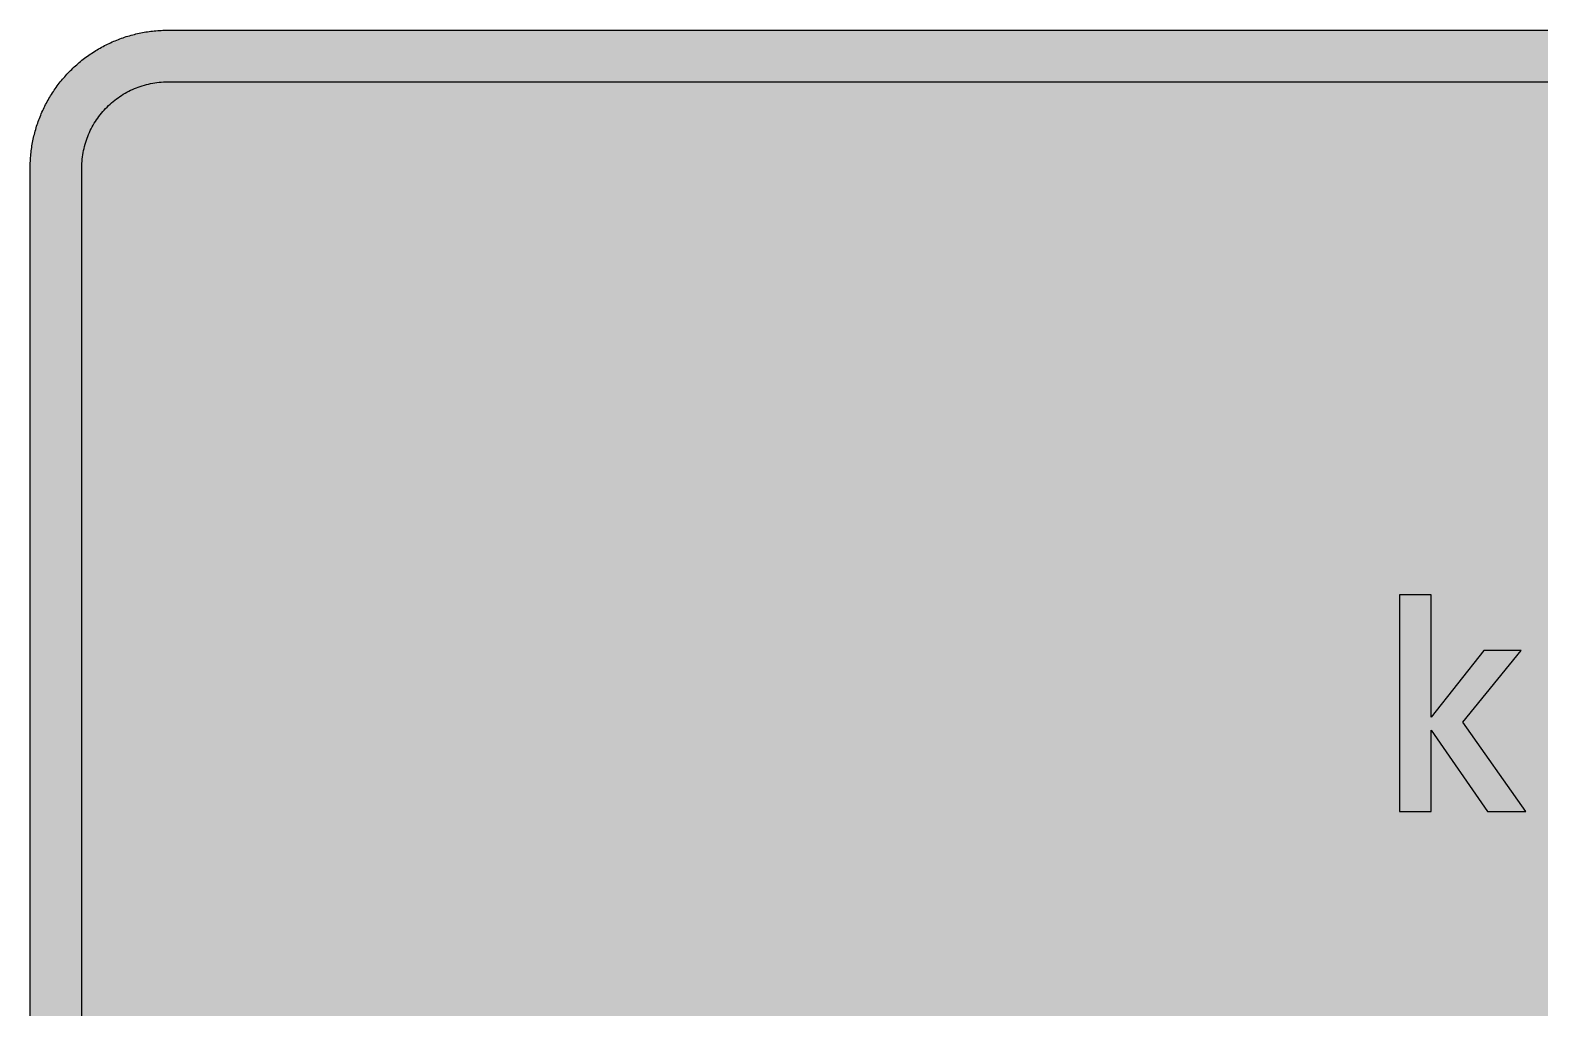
# Model space of a CAD drawing. Header units: millimetres. Extents: x 0 to 318, y 0 to 212.
# Drawn here: x 0.1 to 154.7, y 111.5 to 211.7 of the extents above; entities that cross this region are included whole.
import ezdxf

# ---------------------------------------------------------------- set-up
doc = ezdxf.new("R2010")
doc.units = ezdxf.units.MM

msp = doc.modelspace()

# ---------------------------------------------------------------- hatches: boundary and pattern name
for color, points in [(254, [(14.1633, 0.0536), (13.9878, 0.0533), (13.8125, 0.0559), (13.6373, 0.061), (13.462, 0.0686), (13.2893, 0.0787), (13.114, 0.0914), (12.9413, 0.1041), (12.7686, 0.1219), (12.5959, 0.1397), (12.4231, 0.16), (12.2504, 0.1829), (12.0777, 0.2057), (11.9075, 0.2337), (11.7373, 0.2616), (11.5672, 0.2921), (11.397, 0.3251), (11.2268, 0.3607), (11.0592, 0.3988), (10.8915, 0.4369), (10.7239, 0.4775), (10.5562, 0.5207), (10.3886, 0.5664), (10.2235, 0.6121), (10.0584, 0.6629), (9.8933, 0.7137), (9.7307, 0.7671), (9.5682, 0.8204), (9.4056, 0.8788), (9.2431, 0.9373), (9.083, 0.9982), (8.923, 1.0617), (8.763, 1.1252), (8.6055, 1.1938), (8.4455, 1.2624), (8.2906, 1.331), (8.1331, 1.4046), (7.9781, 1.4783), (7.8232, 1.5545), (7.6708, 1.6332), (7.5184, 1.7145), (7.366, 1.7958), (7.2161, 1.8796), (7.0663, 1.966), (6.919, 2.0523), (6.7716, 2.1438), (6.6243, 2.2352), (6.4795, 2.3266), (6.3348, 2.4232), (6.19, 2.5197), (6.0477, 2.6187), (5.908, 2.7178), (5.7683, 2.8194), (5.6286, 2.9235), (5.4915, 3.0302), (5.3543, 3.1369), (5.2197, 3.2461), (5.0851, 3.3579), (4.953, 3.4722), (4.8209, 3.5865), (4.6914, 3.7033), (4.5644, 3.8202), (4.4348, 3.9395), (4.3104, 4.0615), (4.1859, 4.1859), (4.0615, 4.3104), (3.9395, 4.4348), (3.8202, 4.5618), (3.7033, 4.6914), (3.5865, 4.8209), (3.4722, 4.953), (3.3579, 5.0851), (3.2487, 5.2197), (3.1369, 5.3543), (3.0302, 5.4915), (2.9235, 5.6286), (2.8194, 5.7683), (2.7178, 5.908), (2.6187, 6.0477), (2.5197, 6.19), (2.4232, 6.3348), (2.3266, 6.477), (2.2352, 6.6243), (2.1438, 6.7691), (2.0523, 6.9164), (1.966, 7.0663), (1.8796, 7.2161), (1.7958, 7.366), (1.7145, 7.5184), (1.6332, 7.6708), (1.5545, 7.8232), (1.4783, 7.9781), (1.4046, 8.1331), (1.331, 8.2906), (1.2598, 8.4455), (1.1913, 8.603), (1.1252, 8.763), (1.0592, 8.923), (0.9982, 9.083), (0.9373, 9.2431), (0.8763, 9.4056), (0.8204, 9.5682), (0.7645, 9.7307), (0.7112, 9.8933), (0.6604, 10.0584), (0.6121, 10.2235), (0.5639, 10.3911), (0.5207, 10.5562), (0.4775, 10.7239), (0.4343, 10.8915), (0.3962, 11.0592), (0.3607, 11.2268), (0.3251, 11.397), (0.2921, 11.5672), (0.2616, 11.7373), (0.2311, 11.9075), (0.2057, 12.0802), (0.1803, 12.2504), (0.1575, 12.4231), (0.1372, 12.5959), (0.1194, 12.7686), (0.1041, 12.9413), (0.0889, 13.1166), (0.0787, 13.2893), (0.0686, 13.4645), (0.061, 13.6373), (0.0559, 13.8125), (0.0508, 13.9878), (0.0508, 14.163), (0.0522, 197.6092), (0.0508, 197.7822), (0.0559, 197.9574), (0.061, 198.1327), (0.0686, 198.308), (0.0787, 198.4807), (0.0889, 198.6559), (0.1041, 198.8287), (0.1194, 199.0014), (0.1372, 199.1741), (0.1575, 199.3468), (0.1803, 199.5195), (0.2057, 199.6923), (0.2311, 199.8624), (0.2616, 200.0326), (0.2921, 200.2028), (0.3251, 200.373), (0.3607, 200.5432), (0.3962, 200.7108), (0.4343, 200.8784), (0.4775, 201.0461), (0.5207, 201.2137), (0.5639, 201.3814), (0.6121, 201.5465), (0.6604, 201.7116), (0.7112, 201.8767), (0.7645, 202.0392), (0.8204, 202.2018), (0.8763, 202.3643), (0.9373, 202.5269), (0.9982, 202.6869), (1.0592, 202.8469), (1.1252, 203.007), (1.1913, 203.1644), (1.2598, 203.3245), (1.331, 203.4794), (1.4046, 203.6369), (1.4783, 203.7918), (1.5545, 203.9468), (1.6332, 204.0992), (1.7145, 204.2516), (1.7958, 204.404), (1.8796, 204.5538), (1.966, 204.7037), (2.0523, 204.851), (2.1438, 204.9983), (2.2352, 205.1456), (2.3266, 205.2904), (2.4232, 205.4352), (2.5197, 205.58), (2.6187, 205.7222), (2.7178, 205.8619), (2.8194, 206.0016), (2.9235, 206.1413), (3.0302, 206.2785), (3.1369, 206.4156), (3.2487, 206.5503), (3.3579, 206.6849), (3.4722, 206.817), (3.5865, 206.949), (3.7033, 207.0786), (3.8202, 207.2056), (3.9395, 207.3351), (4.0615, 207.4596), (4.1859, 207.584), (4.3104, 207.7085), (4.4348, 207.8304), (4.5644, 207.9498), (4.6914, 208.0666), (4.8209, 208.1835), (4.953, 208.2978), (5.0851, 208.4121), (5.2197, 208.5213), (5.3543, 208.6331), (5.4915, 208.7397), (5.6286, 208.8464), (5.7683, 208.9506), (5.908, 209.0522), (6.0477, 209.1512), (6.19, 209.2503), (6.3348, 209.3468), (6.4795, 209.4433), (6.6243, 209.5348), (6.7716, 209.6262), (6.919, 209.7176), (7.0663, 209.804), (7.2161, 209.8904), (7.366, 209.9742), (7.5184, 210.0555), (7.6708, 210.1367), (7.8232, 210.2155), (7.9781, 210.2917), (8.1331, 210.3653), (8.2906, 210.439), (8.4455, 210.5101), (8.6055, 210.5787), (8.763, 210.6447), (8.923, 210.7108), (9.083, 210.7717), (9.2431, 210.8327), (9.4056, 210.8937), (9.5682, 210.9495), (9.7307, 211.0054), (9.8933, 211.0588), (10.0584, 211.1096), (10.2235, 211.1578), (10.3886, 211.2061), (10.5562, 211.2493), (10.7239, 211.2924), (10.8915, 211.3356), (11.0592, 211.3737), (11.2268, 211.4093), (11.397, 211.4448), (11.5672, 211.4779), (11.7373, 211.5083), (11.9075, 211.5388), (12.0777, 211.5642), (12.2504, 211.5896), (12.4231, 211.6125), (12.5959, 211.6328), (12.7686, 211.6506), (12.9413, 211.6658), (13.114, 211.6811), (13.2893, 211.6912), (13.462, 211.7014), (13.6373, 211.709), (13.8125, 211.7141), (13.9878, 211.7192), (14.163, 211.7192), (303.4411, 211.7203), (303.6164, 211.7192), (303.7891, 211.7141), (303.9643, 211.709), (304.1396, 211.7014), (304.3149, 211.6912), (304.4876, 211.6811), (304.6603, 211.6658), (304.8356, 211.6506), (305.0083, 211.6328), (305.181, 211.6125), (305.3512, 211.5896), (305.5239, 211.5642), (305.6941, 211.5388), (305.8668, 211.5083), (306.037, 211.4779), (306.2072, 211.4448), (306.3748, 211.4093), (306.545, 211.3737), (306.7126, 211.3356), (306.8803, 211.2924), (307.0479, 211.2493), (307.213, 211.2061), (307.3781, 211.1578), (307.5432, 211.1096), (307.7083, 211.0588), (307.8734, 211.0054), (308.036, 210.9495), (308.1985, 210.8937), (308.3611, 210.8327), (308.5211, 210.7717), (308.6811, 210.7108), (308.8411, 210.6447), (308.9986, 210.5787), (309.1561, 210.5101), (309.3136, 210.439), (309.4711, 210.3653), (309.626, 210.2917), (309.7784, 210.2155), (309.9333, 210.1367), (310.0857, 210.0555), (310.2381, 209.9742), (310.388, 209.8904), (310.5379, 209.804), (310.6852, 209.7176), (310.8325, 209.6262), (310.9798, 209.5348), (311.1246, 209.4433), (311.2694, 209.3468), (311.4116, 209.2503), (311.5539, 209.1512), (311.6961, 209.0522), (311.8358, 208.9506), (311.9755, 208.8464), (312.1127, 208.7397), (312.2473, 208.6331), (312.3844, 208.5213), (312.5165, 208.4121), (312.6511, 208.2978), (312.7807, 208.1835), (312.9128, 208.0666), (313.0398, 207.9498), (313.1668, 207.8304), (313.2938, 207.7085), (313.4182, 207.584), (313.5427, 207.4596), (313.6621, 207.3351), (313.784, 207.2056), (313.9008, 207.0786), (314.0177, 206.949), (314.132, 206.817), (314.2463, 206.6849), (314.3555, 206.5503), (314.4647, 206.4156), (314.5739, 206.2785), (314.6781, 206.1413), (314.7822, 206.0016), (314.8863, 205.8619), (314.9854, 205.7222), (315.0845, 205.58), (315.181, 205.4352), (315.275, 205.2904), (315.3689, 205.1456), (315.4604, 204.9983), (315.5493, 204.851), (315.6382, 204.7037), (315.7245, 204.5538), (315.8084, 204.404), (315.8896, 204.2516), (315.9684, 204.0992), (316.0471, 203.9468), (316.1233, 203.7918), (316.1995, 203.6369), (316.2706, 203.4794), (316.3418, 203.3245), (316.4103, 203.1644), (316.4764, 203.007), (316.5424, 202.8469), (316.6059, 202.6869), (316.6669, 202.5269), (316.7253, 202.3643), (316.7812, 202.2018), (316.8371, 202.0392), (316.8904, 201.8767), (316.9412, 201.7116), (316.9895, 201.5465), (317.0377, 201.3814), (317.0834, 201.2137), (317.1266, 201.0461), (317.1673, 200.8784), (317.2054, 200.7108), (317.2435, 200.5432), (317.2765, 200.373), (317.3095, 200.2028), (317.34, 200.0326), (317.3705, 199.8624), (317.3959, 199.6923), (317.4213, 199.5195), (317.4441, 199.3468), (317.4644, 199.1741), (317.4822, 199.0014), (317.4975, 198.8287), (317.5127, 198.6559), (317.5229, 198.4807), (317.533, 198.308), (317.5406, 198.1327), (317.5457, 197.9574), (317.5508, 197.7822), (317.5508, 197.6069), (317.5522, 14.1647), (317.5508, 13.9878), (317.5457, 13.8125), (317.5406, 13.6373), (317.533, 13.4645), (317.5229, 13.2893), (317.5127, 13.1166), (317.4975, 12.9413), (317.4822, 12.7686), (317.4644, 12.5959), (317.4441, 12.4231), (317.4213, 12.2504), (317.3959, 12.0802), (317.3705, 11.9075), (317.34, 11.7373), (317.3095, 11.5672), (317.2765, 11.397), (317.2435, 11.2268), (317.2054, 11.0592), (317.1673, 10.8915), (317.1266, 10.7239), (317.0834, 10.5562), (317.0377, 10.3911), (316.9895, 10.2235), (316.9412, 10.0584), (316.8904, 9.8933), (316.8371, 9.7307), (316.7812, 9.5682), (316.7253, 9.4056), (316.6669, 9.2431), (316.6059, 9.083), (316.5424, 8.923), (316.4764, 8.763), (316.4103, 8.603), (316.3418, 8.4455), (316.2706, 8.2906), (316.1995, 8.1331), (316.1233, 7.9781), (316.0471, 7.8232), (315.9684, 7.6708), (315.8896, 7.5184), (315.8084, 7.366), (315.7245, 7.2161), (315.6382, 7.0663), (315.5493, 6.9164), (315.4604, 6.7691), (315.3689, 6.6243), (315.275, 6.477), (315.181, 6.3348), (315.0845, 6.19), (314.9854, 6.0477), (314.8863, 5.908), (314.7822, 5.7683), (314.6781, 5.6286), (314.5739, 5.4915), (314.4647, 5.3543), (314.3555, 5.2197), (314.2463, 5.0851), (314.132, 4.953), (314.0177, 4.8209), (313.9008, 4.6914), (313.784, 4.5618), (313.6621, 4.4348), (313.5427, 4.3104), (313.4182, 4.1859), (313.2938, 4.0615), (313.1668, 3.9395), (313.0398, 3.8202), (312.9128, 3.7033), (312.7807, 3.5865), (312.6511, 3.4722), (312.5165, 3.3579), (312.3844, 3.2461), (312.2473, 3.1369), (312.1127, 3.0302), (311.9755, 2.9235), (311.8358, 2.8194), (311.6961, 2.7178), (311.5539, 2.6187), (311.4116, 2.5197), (311.2694, 2.4232), (311.1246, 2.3266), (310.9798, 2.2352), (310.8325, 2.1438), (310.6852, 2.0523), (310.5379, 1.966), (310.388, 1.8796), (310.2381, 1.7958), (310.0857, 1.7145), (309.9333, 1.6332), (309.7784, 1.5545), (309.626, 1.4783), (309.4711, 1.4046), (309.3136, 1.331), (309.1561, 1.2624), (308.9986, 1.1938), (308.8411, 1.1252), (308.6811, 1.0617), (308.5211, 0.9982), (308.3611, 0.9373), (308.1985, 0.8788), (308.036, 0.8204), (307.8734, 0.7671), (307.7083, 0.7137), (307.5432, 0.6629), (307.3781, 0.6121), (307.213, 0.5664), (307.0479, 0.5207), (306.8803, 0.4775), (306.7126, 0.4369), (306.545, 0.3988), (306.3748, 0.3607), (306.2072, 0.3251), (306.037, 0.2921), (305.8668, 0.2616), (305.6941, 0.2337), (305.5239, 0.2057), (305.3512, 0.1829), (305.181, 0.16), (305.0083, 0.1397), (304.8356, 0.1219), (304.6603, 0.1041), (304.4876, 0.0914), (304.3149, 0.0787), (304.1396, 0.0686), (303.9643, 0.061), (303.7891, 0.0559), (303.6164, 0.0533), (303.4411, 0.0533)]), (144, [(14.1633, 5.3453), (13.9344, 5.3467), (13.7084, 5.3543), (13.4849, 5.3696), (13.2613, 5.3899), (13.0378, 5.4153), (12.8194, 5.4458), (12.6009, 5.4813), (12.385, 5.522), (12.1717, 5.5702), (11.9583, 5.621), (11.7475, 5.6794), (11.5392, 5.7404), (11.3335, 5.8064), (11.1303, 5.8801), (10.9296, 5.9563), (10.729, 6.0376), (10.5334, 6.1239), (10.3378, 6.2128), (10.1473, 6.3094), (9.9593, 6.4084), (9.7714, 6.5126), (9.5885, 6.6218), (9.4082, 6.7335), (9.2304, 6.8504), (9.0576, 6.9698), (8.8849, 7.0968), (8.7173, 7.2238), (8.5522, 7.3584), (8.3896, 7.4955), (8.2321, 7.6352), (8.0772, 7.78), (7.9273, 7.9273), (7.7775, 8.0772), (7.6352, 8.2321), (7.493, 8.3922), (7.3558, 8.5522), (7.2238, 8.7173), (7.0942, 8.8875), (6.9698, 9.0576), (6.8504, 9.2329), (6.7335, 9.4107), (6.6192, 9.591), (6.5126, 9.7739), (6.4084, 9.9593), (6.3068, 10.1473), (6.2128, 10.3403), (6.1214, 10.5334), (6.035, 10.7315), (5.9538, 10.9296), (5.8776, 11.1303), (5.8064, 11.3335), (5.7404, 11.5418), (5.6769, 11.75), (5.621, 11.9583), (5.5677, 12.1717), (5.522, 12.385), (5.4813, 12.6009), (5.4432, 12.8194), (5.4127, 13.0404), (5.3873, 13.2613), (5.3696, 13.4849), (5.3543, 13.7084), (5.3467, 13.937), (5.3416, 14.163), (5.3439, 197.6092), (5.3467, 197.8355), (5.3543, 198.0616), (5.3696, 198.2851), (5.3873, 198.5086), (5.4127, 198.7321), (5.4432, 198.9506), (5.4813, 199.169), (5.522, 199.3849), (5.5677, 199.5983), (5.621, 199.8116), (5.6769, 200.0225), (5.7404, 200.2307), (5.8064, 200.4365), (5.8776, 200.6397), (5.9538, 200.8403), (6.035, 201.041), (6.1214, 201.2366), (6.2128, 201.4322), (6.3068, 201.6227), (6.4084, 201.8106), (6.5126, 201.9986), (6.6192, 202.1815), (6.7335, 202.3618), (6.8504, 202.5396), (6.9698, 202.7123), (7.0942, 202.885), (7.2238, 203.0527), (7.3558, 203.2178), (7.493, 203.3803), (7.6352, 203.5378), (7.7775, 203.6928), (7.9273, 203.8426), (8.0772, 203.9925), (8.2321, 204.1347), (8.3896, 204.277), (8.5522, 204.4141), (8.7173, 204.5462), (8.8849, 204.6757), (9.0576, 204.8002), (9.2304, 204.9196), (9.4082, 205.0364), (9.5885, 205.1507), (9.7714, 205.2574), (9.9593, 205.3615), (10.1473, 205.4631), (10.3378, 205.5571), (10.5334, 205.6486), (10.729, 205.7349), (10.9296, 205.8162), (11.1303, 205.8924), (11.3335, 205.9635), (11.5392, 206.0296), (11.7475, 206.0931), (11.9583, 206.1489), (12.1717, 206.2023), (12.385, 206.248), (12.6009, 206.2886), (12.8194, 206.3267), (13.0378, 206.3572), (13.2613, 206.3826), (13.4849, 206.4004), (13.7084, 206.4156), (13.9344, 206.4233), (14.163, 206.4283), (303.4411, 206.4286), (303.6672, 206.4233), (303.8932, 206.4156), (304.1193, 206.4004), (304.3428, 206.3826), (304.5638, 206.3572), (304.7822, 206.3267), (305.0007, 206.2886), (305.2166, 206.248), (305.4325, 206.2023), (305.6433, 206.1489), (305.8541, 206.0931), (306.0624, 206.0296), (306.2681, 205.9635), (306.4713, 205.8924), (306.6745, 205.8162), (306.8726, 205.7349), (307.0708, 205.6486), (307.2638, 205.5571), (307.4543, 205.4631), (307.6448, 205.3615), (307.8302, 205.2574), (308.0131, 205.1507), (308.1934, 205.0364), (308.3712, 204.9196), (308.5465, 204.8002), (308.7167, 204.6757), (308.8843, 204.5462), (309.0494, 204.4141), (309.212, 204.277), (309.3695, 204.1347), (309.5244, 203.9925), (309.6768, 203.8426), (309.8241, 203.6928), (309.9689, 203.5378), (310.1086, 203.3803), (310.2458, 203.2178), (310.3778, 203.0527), (310.5074, 202.885), (310.6318, 202.7123), (310.7538, 202.5396), (310.8706, 202.3618), (310.9824, 202.1815), (311.0916, 201.9986), (311.1957, 201.8106), (311.2948, 201.6227), (311.3888, 201.4322), (311.4802, 201.2366), (311.5666, 201.041), (311.6478, 200.8403), (311.724, 200.6397), (311.7952, 200.4365), (311.8637, 200.2307), (311.9247, 200.0225), (311.9806, 199.8116), (312.0339, 199.5983), (312.0796, 199.3849), (312.1203, 199.169), (312.1584, 198.9506), (312.1889, 198.7321), (312.2143, 198.5086), (312.2346, 198.2851), (312.2473, 198.0616), (312.2574, 197.8355), (312.26, 197.6069), (312.2605, 14.1647), (312.2574, 13.937), (312.2473, 13.7084), (312.2346, 13.4849), (312.2143, 13.2613), (312.1889, 13.0404), (312.1584, 12.8194), (312.1203, 12.6009), (312.0796, 12.385), (312.0339, 12.1717), (311.9806, 11.9583), (311.9247, 11.75), (311.8637, 11.5418), (311.7952, 11.3335), (311.724, 11.1303), (311.6478, 10.9296), (311.5666, 10.7315), (311.4802, 10.5334), (311.3888, 10.3403), (311.2948, 10.1473), (311.1957, 9.9593), (311.0916, 9.7739), (310.9824, 9.591), (310.8706, 9.4107), (310.7538, 9.2329), (310.6318, 9.0576), (310.5074, 8.8875), (310.3778, 8.7173), (310.2458, 8.5522), (310.1086, 8.3922), (309.9689, 8.2321), (309.8241, 8.0772), (309.6768, 7.9273), (309.5244, 7.78), (309.3695, 7.6352), (309.212, 7.4955), (309.0494, 7.3584), (308.8843, 7.2238), (308.7167, 7.0968), (308.5465, 6.9698), (308.3712, 6.8504), (308.1934, 6.7335), (308.0131, 6.6218), (307.8302, 6.5126), (307.6448, 6.4084), (307.4543, 6.3094), (307.2638, 6.2128), (307.0708, 6.1239), (306.8726, 6.0376), (306.6745, 5.9563), (306.4713, 5.8801), (306.2681, 5.8064), (306.0624, 5.7404), (305.8541, 5.6794), (305.6433, 5.621), (305.4325, 5.5702), (305.2166, 5.522), (305.0007, 5.4813), (304.7822, 5.4458), (304.5638, 5.4153), (304.3428, 5.3899), (304.1193, 5.3696), (303.8932, 5.3543), (303.6672, 5.3467), (303.4411, 5.3442)]), (254, [(143.5943, 131.6397), (143.5943, 139.9893), (149.3725, 131.6397), (153.3109, 131.6397), (146.8646, 140.8144), (152.8339, 148.1483), (148.9922, 148.1483), (143.5943, 141.3231), (143.5943, 153.8647), (140.3558, 153.8647), (140.3558, 131.6397)])]:
    msp.add_hatch(color=color).paths.add_polyline_path(points)
h = msp.add_hatch(color=254)
edge = h.paths.add_edge_path()
edge.add_line((129.2433, 131.3212), (129.4308, 131.3205))
edge.add_line((129.4308, 131.3205), (129.6162, 131.3256))
edge.add_line((129.6162, 131.3256), (129.8016, 131.3358))
edge.add_line((129.8016, 131.3358), (129.982, 131.3485))
edge.add_line((129.982, 131.3485), (130.1648, 131.3637))
edge.add_line((130.1648, 131.3637), (130.3426, 131.3815))
edge.add_line((130.3426, 131.3815), (130.5179, 131.4044))
edge.add_line((130.5179, 131.4044), (130.6932, 131.4323))
edge.add_line((130.6932, 131.4323), (130.8659, 131.4628))
edge.add_line((130.8659, 131.4628), (131.0361, 131.4958))
edge.add_line((131.0361, 131.4958), (131.2037, 131.5339))
edge.add_line((131.2037, 131.5339), (131.3688, 131.5745))
edge.add_line((131.3688, 131.5745), (131.5339, 131.6203))
edge.add_line((131.5339, 131.6203), (131.6939, 131.6685))
edge.add_line((131.6939, 131.6685), (131.8539, 131.7219))
edge.add_line((131.8539, 131.7219), (132.0089, 131.7803))
edge.add_line((132.0089, 131.7803), (132.1638, 131.8412))
edge.add_line((132.1638, 131.8412), (132.3162, 131.9047))
edge.add_line((132.3162, 131.9047), (132.4661, 131.9759))
edge.add_line((132.4661, 131.9759), (132.6134, 132.0495))
edge.add_line((132.6134, 132.0495), (132.7556, 132.1257))
edge.add_line((132.7556, 132.1257), (132.8979, 132.207))
edge.add_line((132.8979, 132.207), (133.0376, 132.2934))
edge.add_line((133.0376, 132.2934), (133.1747, 132.3823))
edge.add_line((133.1747, 132.3823), (133.3068, 132.4788))
edge.add_line((133.3068, 132.4788), (133.4389, 132.5753))
edge.add_line((133.4389, 132.5753), (133.5684, 132.6794))
edge.add_line((133.5684, 132.6794), (133.6929, 132.7861))
edge.add_line((133.6929, 132.7861), (133.8174, 132.8979))
edge.add_line((133.8174, 132.8979), (133.9367, 133.0147))
edge.add_line((133.9367, 133.0147), (134.0536, 133.1366))
edge.add_line((134.0536, 133.1366), (134.1679, 133.2611))
edge.add_line((134.1679, 133.2611), (134.2796, 133.3906))
edge.add_line((134.2796, 133.3906), (134.3863, 133.5253))
edge.add_line((134.3863, 133.5253), (134.493, 133.665))
edge.add_line((134.493, 133.665), (134.5946, 133.8072))
edge.add_line((134.5946, 133.8072), (134.6937, 133.9571))
edge.add_line((134.6937, 133.9571), (134.7902, 134.1095))
edge.add_line((134.7902, 134.1095), (134.8816, 134.2695))
edge.add_line((134.8816, 134.2695), (134.9731, 134.432))
edge.add_line((134.9731, 134.432), (135.0594, 134.5997))
edge.add_line((135.0594, 134.5997), (135.1407, 134.7724))
edge.add_line((135.1407, 134.7724), (135.222, 134.9502))
edge.add_line((135.222, 134.9502), (135.2982, 135.1331))
edge.add_line((135.2982, 135.1331), (135.3718, 135.321))
edge.add_line((135.3718, 135.321), (135.4404, 135.5141))
edge.add_line((135.4404, 135.5141), (135.5065, 135.7122))
edge.add_line((135.5065, 135.7122), (135.57, 135.9154))
edge.add_line((135.57, 135.9154), (135.6284, 136.1237))
edge.add_line((135.6284, 136.1237), (135.6843, 136.337))
edge.add_line((135.6843, 136.337), (135.7351, 136.5555))
edge.add_line((135.7351, 136.5555), (135.7833, 136.779))
edge.add_line((135.7833, 136.779), (135.829, 137.0076))
edge.add_line((135.829, 137.0076), (135.8697, 137.2438))
edge.add_line((135.8697, 137.2438), (135.9078, 137.4826))
edge.add_line((135.9078, 137.4826), (135.9408, 137.729))
edge.add_line((135.9408, 137.729), (135.9713, 137.9804))
edge.add_line((135.9713, 137.9804), (135.9967, 138.237))
edge.add_line((135.9967, 138.237), (136.0195, 138.4986))
edge.add_line((136.0195, 138.4986), (136.0373, 138.7653))
edge.add_line((136.0373, 138.7653), (136.05, 139.0396))
edge.add_line((136.05, 139.0396), (136.0602, 139.319))
edge.add_line((136.0602, 139.319), (136.0678, 139.6035))
edge.add_line((136.0678, 139.6035), (136.0678, 139.893))
edge.add_line((136.0678, 139.893), (136.0678, 140.1826))
edge.add_line((136.0678, 140.1826), (136.0602, 140.4671))
edge.add_line((136.0602, 140.4671), (136.05, 140.7465))
edge.add_line((136.05, 140.7465), (136.0373, 141.0208))
edge.add_line((136.0373, 141.0208), (136.0195, 141.2875))
edge.add_line((136.0195, 141.2875), (135.9967, 141.5491))
edge.add_line((135.9967, 141.5491), (135.9713, 141.8057))
edge.add_line((135.9713, 141.8057), (135.9408, 142.0571))
edge.add_line((135.9408, 142.0571), (135.9078, 142.3035))
edge.add_line((135.9078, 142.3035), (135.8697, 142.5423))
edge.add_line((135.8697, 142.5423), (135.829, 142.7759))
edge.add_line((135.829, 142.7759), (135.7833, 143.0071))
edge.add_line((135.7833, 143.0071), (135.7351, 143.2306))
edge.add_line((135.7351, 143.2306), (135.6843, 143.449))
edge.add_line((135.6843, 143.449), (135.6284, 143.6624))
edge.add_line((135.6284, 143.6624), (135.57, 143.8707))
edge.add_line((135.57, 143.8707), (135.5065, 144.0739))
edge.add_line((135.5065, 144.0739), (135.4404, 144.272))
edge.add_line((135.4404, 144.272), (135.3718, 144.465))
edge.add_line((135.3718, 144.465), (135.2982, 144.653))
edge.add_line((135.2982, 144.653), (135.222, 144.8359))
edge.add_line((135.222, 144.8359), (135.1407, 145.0137))
edge.add_line((135.1407, 145.0137), (135.0594, 145.1864))
edge.add_line((135.0594, 145.1864), (134.9731, 145.354))
edge.add_line((134.9731, 145.354), (134.8816, 145.5166))
edge.add_line((134.8816, 145.5166), (134.7902, 145.6741))
edge.add_line((134.7902, 145.6741), (134.6937, 145.829))
edge.add_line((134.6937, 145.829), (134.5946, 145.9763))
edge.add_line((134.5946, 145.9763), (134.493, 146.1211))
edge.add_line((134.493, 146.1211), (134.3863, 146.2608))
edge.add_line((134.3863, 146.2608), (134.2796, 146.3954))
edge.add_line((134.2796, 146.3954), (134.1679, 146.525))
edge.add_line((134.1679, 146.525), (134.0536, 146.6494))
edge.add_line((134.0536, 146.6494), (133.9367, 146.7714))
edge.add_line((133.9367, 146.7714), (133.8174, 146.8882))
edge.add_line((133.8174, 146.8882), (133.6929, 147))
edge.add_line((133.6929, 147), (133.5684, 147.1066))
edge.add_line((133.5684, 147.1066), (133.4389, 147.2082))
edge.add_line((133.4389, 147.2082), (133.3068, 147.3073))
edge.add_line((133.3068, 147.3073), (133.1747, 147.4013))
edge.add_line((133.1747, 147.4013), (133.0376, 147.4927))
edge.add_line((133.0376, 147.4927), (132.8979, 147.5791))
edge.add_line((132.8979, 147.5791), (132.7556, 147.6604))
edge.add_line((132.7556, 147.6604), (132.6134, 147.7366))
edge.add_line((132.6134, 147.7366), (132.4661, 147.8102))
edge.add_line((132.4661, 147.8102), (132.3162, 147.8788))
edge.add_line((132.3162, 147.8788), (132.1638, 147.9448))
edge.add_line((132.1638, 147.9448), (132.0089, 148.0058))
edge.add_line((132.0089, 148.0058), (131.8539, 148.0617))
edge.add_line((131.8539, 148.0617), (131.6939, 148.115))
edge.add_line((131.6939, 148.115), (131.5339, 148.1658))
edge.add_line((131.5339, 148.1658), (131.3688, 148.2115))
edge.add_line((131.3688, 148.2115), (131.2037, 148.2522))
edge.add_line((131.2037, 148.2522), (131.0361, 148.2903))
edge.add_line((131.0361, 148.2903), (130.8659, 148.3233))
edge.add_line((130.8659, 148.3233), (130.6932, 148.3538))
edge.add_line((130.6932, 148.3538), (130.5179, 148.3792))
edge.add_line((130.5179, 148.3792), (130.3426, 148.402))
edge.add_line((130.3426, 148.402), (130.1648, 148.4224))
edge.add_line((130.1648, 148.4224), (129.982, 148.4376))
edge.add_line((129.982, 148.4376), (129.8016, 148.4503))
edge.add_line((129.8016, 148.4503), (129.6162, 148.4579))
edge.add_line((129.6162, 148.4579), (129.4308, 148.463))
edge.add_line((129.4308, 148.463), (129.2428, 148.4655))
edge.add_line((129.2428, 148.4655), (129.0549, 148.463))
edge.add_line((129.0549, 148.463), (128.8669, 148.4579))
edge.add_line((128.8669, 148.4579), (128.684, 148.4503))
edge.add_line((128.684, 148.4503), (128.5011, 148.4376))
edge.add_line((128.5011, 148.4376), (128.3208, 148.4224))
edge.add_line((128.3208, 148.4224), (128.143, 148.402))
edge.add_line((128.143, 148.402), (127.9652, 148.3792))
edge.add_line((127.9652, 148.3792), (127.7899, 148.3538))
edge.add_line((127.7899, 148.3538), (127.6198, 148.3233))
edge.add_line((127.6198, 148.3233), (127.4496, 148.2903))
edge.add_line((127.4496, 148.2903), (127.2819, 148.2522))
edge.add_line((127.2819, 148.2522), (127.1143, 148.2115))
edge.add_line((127.1143, 148.2115), (126.9517, 148.1658))
edge.add_line((126.9517, 148.1658), (126.7892, 148.115))
edge.add_line((126.7892, 148.115), (126.6317, 148.0617))
edge.add_line((126.6317, 148.0617), (126.4742, 148.0058))
edge.add_line((126.4742, 148.0058), (126.3193, 147.9448))
edge.add_line((126.3193, 147.9448), (126.1694, 147.8788))
edge.add_line((126.1694, 147.8788), (126.0196, 147.8102))
edge.add_line((126.0196, 147.8102), (125.8722, 147.7366))
edge.add_line((125.8722, 147.7366), (125.7275, 147.6604))
edge.add_line((125.7275, 147.6604), (125.5852, 147.5791))
edge.add_line((125.5852, 147.5791), (125.4481, 147.4927))
edge.add_line((125.4481, 147.4927), (125.3109, 147.4013))
edge.add_line((125.3109, 147.4013), (125.1763, 147.3073))
edge.add_line((125.1763, 147.3073), (125.0467, 147.2082))
edge.add_line((125.0467, 147.2082), (124.9172, 147.1066))
edge.add_line((124.9172, 147.1066), (124.7927, 147))
edge.add_line((124.7927, 147), (124.6683, 146.8882))
edge.add_line((124.6683, 146.8882), (124.5489, 146.7714))
edge.add_line((124.5489, 146.7714), (124.4321, 146.6494))
edge.add_line((124.4321, 146.6494), (124.3178, 146.525))
edge.add_line((124.3178, 146.525), (124.206, 146.3954))
edge.add_line((124.206, 146.3954), (124.0968, 146.2608))
edge.add_line((124.0968, 146.2608), (123.9926, 146.1211))
edge.add_line((123.9926, 146.1211), (123.891, 145.9763))
edge.add_line((123.891, 145.9763), (123.792, 145.829))
edge.add_line((123.792, 145.829), (123.6955, 145.6741))
edge.add_line((123.6955, 145.6741), (123.604, 145.5166))
edge.add_line((123.604, 145.5166), (123.5126, 145.354))
edge.add_line((123.5126, 145.354), (123.4262, 145.1864))
edge.add_line((123.4262, 145.1864), (123.3449, 145.0137))
edge.add_line((123.3449, 145.0137), (123.2637, 144.8359))
edge.add_line((123.2637, 144.8359), (123.1875, 144.653))
edge.add_line((123.1875, 144.653), (123.1138, 144.465))
edge.add_line((123.1138, 144.465), (123.0452, 144.272))
edge.add_line((123.0452, 144.272), (122.9792, 144.0739))
edge.add_line((122.9792, 144.0739), (122.9157, 143.8707))
edge.add_line((122.9157, 143.8707), (122.8573, 143.6624))
edge.add_line((122.8573, 143.6624), (122.8014, 143.449))
edge.add_line((122.8014, 143.449), (122.7506, 143.2306))
edge.add_line((122.7506, 143.2306), (122.7023, 143.0071))
edge.add_line((122.7023, 143.0071), (122.6566, 142.7759))
edge.add_line((122.6566, 142.7759), (122.616, 142.5423))
edge.add_line((122.616, 142.5423), (122.5779, 142.3035))
edge.add_line((122.5779, 142.3035), (122.5448, 142.0571))
edge.add_line((122.5448, 142.0571), (122.5144, 141.8057))
edge.add_line((122.5144, 141.8057), (122.489, 141.5491))
edge.add_line((122.489, 141.5491), (122.4661, 141.2875))
edge.add_line((122.4661, 141.2875), (122.4483, 141.0208))
edge.add_line((122.4483, 141.0208), (122.4356, 140.7465))
edge.add_line((122.4356, 140.7465), (122.4255, 140.4671))
edge.add_line((122.4255, 140.4671), (122.4178, 140.1826))
edge.add_line((122.4178, 140.1826), (122.4178, 139.893))
edge.add_line((122.4178, 139.893), (122.4178, 139.6162))
edge.add_line((122.4178, 139.6162), (122.4255, 139.3469))
edge.add_line((122.4255, 139.3469), (122.4356, 139.0802))
edge.add_line((122.4356, 139.0802), (122.4483, 138.8186))
edge.add_line((122.4483, 138.8186), (122.4661, 138.5621))
edge.add_line((122.4661, 138.5621), (122.489, 138.3106))
edge.add_line((122.489, 138.3106), (122.5144, 138.0617))
edge.add_line((122.5144, 138.0617), (122.5448, 137.8204))
edge.add_line((122.5448, 137.8204), (122.5779, 137.5816))
edge.add_line((122.5779, 137.5816), (122.616, 137.348))
edge.add_line((122.616, 137.348), (122.6566, 137.1219))
edge.add_line((122.6566, 137.1219), (122.7023, 136.8984))
edge.add_line((122.7023, 136.8984), (122.7506, 136.6774))
edge.add_line((122.7506, 136.6774), (122.8014, 136.464))
edge.add_line((122.8014, 136.464), (122.8573, 136.2532))
edge.add_line((122.8573, 136.2532), (122.9157, 136.05))
edge.add_line((122.9157, 136.05), (122.9792, 135.8494))
edge.add_line((122.9792, 135.8494), (123.0452, 135.6512))
edge.add_line((123.0452, 135.6512), (123.1138, 135.4607))
edge.add_line((123.1138, 135.4607), (123.1875, 135.2728))
edge.add_line((123.1875, 135.2728), (123.2637, 135.0924))
edge.add_line((123.2637, 135.0924), (123.3449, 134.9146))
edge.add_line((123.3449, 134.9146), (123.4262, 134.7394))
edge.add_line((123.4262, 134.7394), (123.5126, 134.5717))
edge.add_line((123.5126, 134.5717), (123.604, 134.4066))
edge.add_line((123.604, 134.4066), (123.6955, 134.2466))
edge.add_line((123.6955, 134.2466), (123.792, 134.0917))
edge.add_line((123.792, 134.0917), (123.891, 133.9393))
edge.add_line((123.891, 133.9393), (123.9926, 133.7945))
edge.add_line((123.9926, 133.7945), (124.0968, 133.6523))
edge.add_line((124.0968, 133.6523), (124.206, 133.5126))
edge.add_line((124.206, 133.5126), (124.3178, 133.3805))
edge.add_line((124.3178, 133.3805), (124.4321, 133.2509))
edge.add_line((124.4321, 133.2509), (124.5489, 133.1265))
edge.add_line((124.5489, 133.1265), (124.6683, 133.0046))
edge.add_line((124.6683, 133.0046), (124.7927, 132.8903))
edge.add_line((124.7927, 132.8903), (124.9172, 132.7785))
edge.add_line((124.9172, 132.7785), (125.0467, 132.6693))
edge.add_line((125.0467, 132.6693), (125.1763, 132.5651))
edge.add_line((125.1763, 132.5651), (125.3109, 132.4661))
edge.add_line((125.3109, 132.4661), (125.4481, 132.3721))
edge.add_line((125.4481, 132.3721), (125.5852, 132.2807))
edge.add_line((125.5852, 132.2807), (125.7275, 132.1943))
edge.add_line((125.7275, 132.1943), (125.8722, 132.113))
edge.add_line((125.8722, 132.113), (126.0196, 132.0343))
edge.add_line((126.0196, 132.0343), (126.1694, 131.9606))
edge.add_line((126.1694, 131.9606), (126.3193, 131.8895))
edge.add_line((126.3193, 131.8895), (126.4742, 131.8235))
edge.add_line((126.4742, 131.8235), (126.6317, 131.7625))
edge.add_line((126.6317, 131.7625), (126.7892, 131.7041))
edge.add_line((126.7892, 131.7041), (126.9517, 131.6507))
edge.add_line((126.9517, 131.6507), (127.1143, 131.6025))
edge.add_line((127.1143, 131.6025), (127.2819, 131.5568))
edge.add_line((127.2819, 131.5568), (127.4496, 131.5161))
edge.add_line((127.4496, 131.5161), (127.6198, 131.478))
edge.add_line((127.6198, 131.478), (127.7899, 131.445))
edge.add_line((127.7899, 131.445), (127.9652, 131.4145))
edge.add_line((127.9652, 131.4145), (128.143, 131.3891))
edge.add_line((128.143, 131.3891), (128.3208, 131.3688))
edge.add_line((128.3208, 131.3688), (128.5011, 131.351))
edge.add_line((128.5011, 131.351), (128.684, 131.3383))
edge.add_line((128.684, 131.3383), (128.8669, 131.3282))
edge.add_line((128.8669, 131.3282), (129.0549, 131.3231))
edge.add_line((129.0549, 131.3231), (129.2428, 131.3205))
edge = h.paths.add_edge_path(flags=16)
edge.add_line((129.2433, 145.8941), (129.3571, 145.8925))
edge.add_line((129.3571, 145.8925), (129.4689, 145.8874))
edge.add_line((129.4689, 145.8874), (129.5806, 145.8824))
edge.add_line((129.5806, 145.8824), (129.6899, 145.8722))
edge.add_line((129.6899, 145.8722), (129.7965, 145.8595))
edge.add_line((129.7965, 145.8595), (129.9007, 145.8468))
edge.add_line((129.9007, 145.8468), (130.0048, 145.829))
edge.add_line((130.0048, 145.829), (130.1039, 145.8087))
edge.add_line((130.1039, 145.8087), (130.2029, 145.7858))
edge.add_line((130.2029, 145.7858), (130.2995, 145.763))
edge.add_line((130.2995, 145.763), (130.3934, 145.735))
edge.add_line((130.3934, 145.735), (130.4874, 145.7046))
edge.add_line((130.4874, 145.7046), (130.5789, 145.6715))
edge.add_line((130.5789, 145.6715), (130.6652, 145.6334))
edge.add_line((130.6652, 145.6334), (130.7541, 145.5953))
edge.add_line((130.7541, 145.5953), (130.8379, 145.5547))
edge.add_line((130.8379, 145.5547), (130.9192, 145.509))
edge.add_line((130.9192, 145.509), (131.0005, 145.4607))
edge.add_line((131.0005, 145.4607), (131.0792, 145.4125))
edge.add_line((131.0792, 145.4125), (131.158, 145.3591))
edge.add_line((131.158, 145.3591), (131.2316, 145.3007))
edge.add_line((131.2316, 145.3007), (131.3053, 145.2423))
edge.add_line((131.3053, 145.2423), (131.3764, 145.1813))
edge.add_line((131.3764, 145.1813), (131.445, 145.1153))
edge.add_line((131.445, 145.1153), (131.5136, 145.0492))
edge.add_line((131.5136, 145.0492), (131.5796, 144.9781))
edge.add_line((131.5796, 144.9781), (131.6431, 144.9045))
edge.add_line((131.6431, 144.9045), (131.7041, 144.8257))
edge.add_line((131.7041, 144.8257), (131.765, 144.747))
edge.add_line((131.765, 144.747), (131.8235, 144.6632))
edge.add_line((131.8235, 144.6632), (131.8793, 144.5768))
edge.add_line((131.8793, 144.5768), (131.9327, 144.4879))
edge.add_line((131.9327, 144.4879), (131.986, 144.3965))
edge.add_line((131.986, 144.3965), (132.0368, 144.2999))
edge.add_line((132.0368, 144.2999), (132.0851, 144.2009))
edge.add_line((132.0851, 144.2009), (132.1333, 144.0993))
edge.add_line((132.1333, 144.0993), (132.1791, 143.9951))
edge.add_line((132.1791, 143.9951), (132.2222, 143.8859))
edge.add_line((132.2222, 143.8859), (132.2654, 143.7742))
edge.add_line((132.2654, 143.7742), (132.3061, 143.6599))
edge.add_line((132.3061, 143.6599), (132.3442, 143.543))
edge.add_line((132.3442, 143.543), (132.3797, 143.4211))
edge.add_line((132.3797, 143.4211), (132.4153, 143.2966))
edge.add_line((132.4153, 143.2966), (132.4483, 143.1696))
edge.add_line((132.4483, 143.1696), (132.4813, 143.0376))
edge.add_line((132.4813, 143.0376), (132.5093, 142.9029))
edge.add_line((132.5093, 142.9029), (132.5372, 142.7658))
edge.add_line((132.5372, 142.7658), (132.5651, 142.6261))
edge.add_line((132.5651, 142.6261), (132.5905, 142.4813))
edge.add_line((132.5905, 142.4813), (132.6134, 142.3314))
edge.add_line((132.6134, 142.3314), (132.6337, 142.1816))
edge.add_line((132.6337, 142.1816), (132.654, 142.0266))
edge.add_line((132.654, 142.0266), (132.6718, 141.8666))
edge.add_line((132.6718, 141.8666), (132.6896, 141.7066))
edge.add_line((132.6896, 141.7066), (132.7048, 141.5415))
edge.add_line((132.7048, 141.5415), (132.7175, 141.3713))
edge.add_line((132.7175, 141.3713), (132.7302, 141.1986))
edge.add_line((132.7302, 141.1986), (132.7404, 141.0233))
edge.add_line((132.7404, 141.0233), (132.748, 140.843))
edge.add_line((132.748, 140.843), (132.7556, 140.6601))
edge.add_line((132.7556, 140.6601), (132.7607, 140.4747))
edge.add_line((132.7607, 140.4747), (132.7633, 140.2842))
edge.add_line((132.7633, 140.2842), (132.7658, 140.0912))
edge.add_line((132.7658, 140.0912), (132.7683, 139.893))
edge.add_line((132.7683, 139.893), (132.7658, 139.7127))
edge.add_line((132.7658, 139.7127), (132.7633, 139.5374))
edge.add_line((132.7633, 139.5374), (132.7607, 139.3647))
edge.add_line((132.7607, 139.3647), (132.7556, 139.192))
edge.add_line((132.7556, 139.192), (132.748, 139.0244))
edge.add_line((132.748, 139.0244), (132.7404, 138.8567))
edge.add_line((132.7404, 138.8567), (132.7302, 138.6942))
edge.add_line((132.7302, 138.6942), (132.7175, 138.5316))
edge.add_line((132.7175, 138.5316), (132.7048, 138.3741))
edge.add_line((132.7048, 138.3741), (132.6896, 138.2166))
edge.add_line((132.6896, 138.2166), (132.6718, 138.0642))
edge.add_line((132.6718, 138.0642), (132.654, 137.9118))
edge.add_line((132.654, 137.9118), (132.6337, 137.7645))
edge.add_line((132.6337, 137.7645), (132.6134, 137.6172))
edge.add_line((132.6134, 137.6172), (132.5905, 137.475))
edge.add_line((132.5905, 137.475), (132.5651, 137.3353))
edge.add_line((132.5651, 137.3353), (132.5372, 137.1956))
edge.add_line((132.5372, 137.1956), (132.5093, 137.0609))
edge.add_line((132.5093, 137.0609), (132.4813, 136.9289))
edge.add_line((132.4813, 136.9289), (132.4483, 136.7993))
edge.add_line((132.4483, 136.7993), (132.4153, 136.6723))
edge.add_line((132.4153, 136.6723), (132.3797, 136.5479))
edge.add_line((132.3797, 136.5479), (132.3442, 136.4259))
edge.add_line((132.3442, 136.4259), (132.3061, 136.3066))
edge.add_line((132.3061, 136.3066), (132.2654, 136.1897))
edge.add_line((132.2654, 136.1897), (132.2222, 136.0754))
edge.add_line((132.2222, 136.0754), (132.1791, 135.9637))
edge.add_line((132.1791, 135.9637), (132.1333, 135.857))
edge.add_line((132.1333, 135.857), (132.0851, 135.7503))
edge.add_line((132.0851, 135.7503), (132.0368, 135.6487))
edge.add_line((132.0368, 135.6487), (131.986, 135.5496))
edge.add_line((131.986, 135.5496), (131.9327, 135.4531))
edge.add_line((131.9327, 135.4531), (131.8793, 135.3566))
edge.add_line((131.8793, 135.3566), (131.8235, 135.2652))
edge.add_line((131.8235, 135.2652), (131.765, 135.1788))
edge.add_line((131.765, 135.1788), (131.7041, 135.0924))
edge.add_line((131.7041, 135.0924), (131.6431, 135.0086))
edge.add_line((131.6431, 135.0086), (131.5796, 134.9299))
edge.add_line((131.5796, 134.9299), (131.5136, 134.8511))
edge.add_line((131.5136, 134.8511), (131.445, 134.7775))
edge.add_line((131.445, 134.7775), (131.3764, 134.7064))
edge.add_line((131.3764, 134.7064), (131.3053, 134.6378))
edge.add_line((131.3053, 134.6378), (131.2316, 134.5717))
edge.add_line((131.2316, 134.5717), (131.158, 134.5108))
edge.add_line((131.158, 134.5108), (131.0792, 134.4498))
edge.add_line((131.0792, 134.4498), (131.0005, 134.3939))
edge.add_line((131.0005, 134.3939), (130.9192, 134.3406))
edge.add_line((130.9192, 134.3406), (130.8379, 134.2898))
edge.add_line((130.8379, 134.2898), (130.7541, 134.2415))
edge.add_line((130.7541, 134.2415), (130.6652, 134.1984))
edge.add_line((130.6652, 134.1984), (130.5789, 134.1552))
edge.add_line((130.5789, 134.1552), (130.4874, 134.1171))
edge.add_line((130.4874, 134.1171), (130.3934, 134.0815))
edge.add_line((130.3934, 134.0815), (130.2995, 134.0485))
edge.add_line((130.2995, 134.0485), (130.2029, 134.0206))
edge.add_line((130.2029, 134.0206), (130.1039, 133.9926))
edge.add_line((130.1039, 133.9926), (130.0048, 133.9698))
edge.add_line((130.0048, 133.9698), (129.9007, 133.9494))
edge.add_line((129.9007, 133.9494), (129.7965, 133.9317))
edge.add_line((129.7965, 133.9317), (129.6899, 133.919))
edge.add_line((129.6899, 133.919), (129.5806, 133.9063))
edge.add_line((129.5806, 133.9063), (129.4689, 133.8986))
edge.add_line((129.4689, 133.8986), (129.3571, 133.8936))
edge.add_line((129.3571, 133.8936), (129.2428, 133.8936))
edge.add_line((129.2428, 133.8936), (129.126, 133.8936))
edge.add_line((129.126, 133.8936), (129.0142, 133.8986))
edge.add_line((129.0142, 133.8986), (128.9025, 133.9063))
edge.add_line((128.9025, 133.9063), (128.7932, 133.919))
edge.add_line((128.7932, 133.919), (128.6866, 133.9317))
edge.add_line((128.6866, 133.9317), (128.5824, 133.9494))
edge.add_line((128.5824, 133.9494), (128.4808, 133.9698))
edge.add_line((128.4808, 133.9698), (128.3792, 133.9926))
edge.add_line((128.3792, 133.9926), (128.2802, 134.0206))
edge.add_line((128.2802, 134.0206), (128.1836, 134.0485))
edge.add_line((128.1836, 134.0485), (128.0897, 134.0815))
edge.add_line((128.0897, 134.0815), (127.9982, 134.1171))
edge.add_line((127.9982, 134.1171), (127.9068, 134.1552))
edge.add_line((127.9068, 134.1552), (127.8179, 134.1984))
edge.add_line((127.8179, 134.1984), (127.7315, 134.2415))
edge.add_line((127.7315, 134.2415), (127.6477, 134.2898))
edge.add_line((127.6477, 134.2898), (127.5639, 134.3406))
edge.add_line((127.5639, 134.3406), (127.4826, 134.3939))
edge.add_line((127.4826, 134.3939), (127.4039, 134.4498))
edge.add_line((127.4039, 134.4498), (127.3277, 134.5108))
edge.add_line((127.3277, 134.5108), (127.2515, 134.5717))
edge.add_line((127.2515, 134.5717), (127.1803, 134.6378))
edge.add_line((127.1803, 134.6378), (127.1092, 134.7064))
edge.add_line((127.1092, 134.7064), (127.0381, 134.7775))
edge.add_line((127.0381, 134.7775), (126.9721, 134.8511))
edge.add_line((126.9721, 134.8511), (126.906, 134.9299))
edge.add_line((126.906, 134.9299), (126.8425, 135.0086))
edge.add_line((126.8425, 135.0086), (126.7816, 135.0924))
edge.add_line((126.7816, 135.0924), (126.7206, 135.1788))
edge.add_line((126.7206, 135.1788), (126.6622, 135.2652))
edge.add_line((126.6622, 135.2652), (126.6063, 135.3566))
edge.add_line((126.6063, 135.3566), (126.553, 135.4531))
edge.add_line((126.553, 135.4531), (126.4996, 135.5496))
edge.add_line((126.4996, 135.5496), (126.4488, 135.6487))
edge.add_line((126.4488, 135.6487), (126.398, 135.7503))
edge.add_line((126.398, 135.7503), (126.3523, 135.857))
edge.add_line((126.3523, 135.857), (126.3066, 135.9637))
edge.add_line((126.3066, 135.9637), (126.2634, 136.0754))
edge.add_line((126.2634, 136.0754), (126.2202, 136.1897))
edge.add_line((126.2202, 136.1897), (126.1796, 136.3066))
edge.add_line((126.1796, 136.3066), (126.1415, 136.4259))
edge.add_line((126.1415, 136.4259), (126.1059, 136.5479))
edge.add_line((126.1059, 136.5479), (126.0704, 136.6723))
edge.add_line((126.0704, 136.6723), (126.0373, 136.7993))
edge.add_line((126.0373, 136.7993), (126.0043, 136.9289))
edge.add_line((126.0043, 136.9289), (125.9764, 137.0609))
edge.add_line((125.9764, 137.0609), (125.9484, 137.1956))
edge.add_line((125.9484, 137.1956), (125.9205, 137.3353))
edge.add_line((125.9205, 137.3353), (125.8951, 137.475))
edge.add_line((125.8951, 137.475), (125.8722, 137.6172))
edge.add_line((125.8722, 137.6172), (125.8519, 137.7645))
edge.add_line((125.8519, 137.7645), (125.8316, 137.9118))
edge.add_line((125.8316, 137.9118), (125.8138, 138.0642))
edge.add_line((125.8138, 138.0642), (125.796, 138.2166))
edge.add_line((125.796, 138.2166), (125.7808, 138.3741))
edge.add_line((125.7808, 138.3741), (125.7681, 138.5316))
edge.add_line((125.7681, 138.5316), (125.7554, 138.6942))
edge.add_line((125.7554, 138.6942), (125.7452, 138.8567))
edge.add_line((125.7452, 138.8567), (125.7376, 139.0244))
edge.add_line((125.7376, 139.0244), (125.73, 139.192))
edge.add_line((125.73, 139.192), (125.7249, 139.3647))
edge.add_line((125.7249, 139.3647), (125.7224, 139.5374))
edge.add_line((125.7224, 139.5374), (125.7198, 139.7127))
edge.add_line((125.7198, 139.7127), (125.7173, 139.893))
edge.add_line((125.7173, 139.893), (125.7198, 140.0912))
edge.add_line((125.7198, 140.0912), (125.7224, 140.2842))
edge.add_line((125.7224, 140.2842), (125.7249, 140.4747))
edge.add_line((125.7249, 140.4747), (125.73, 140.6601))
edge.add_line((125.73, 140.6601), (125.7376, 140.843))
edge.add_line((125.7376, 140.843), (125.7452, 141.0233))
edge.add_line((125.7452, 141.0233), (125.7554, 141.1986))
edge.add_line((125.7554, 141.1986), (125.7681, 141.3713))
edge.add_line((125.7681, 141.3713), (125.7808, 141.5415))
edge.add_line((125.7808, 141.5415), (125.796, 141.7066))
edge.add_line((125.796, 141.7066), (125.8138, 141.8666))
edge.add_line((125.8138, 141.8666), (125.8316, 142.0266))
edge.add_line((125.8316, 142.0266), (125.8519, 142.1816))
edge.add_line((125.8519, 142.1816), (125.8722, 142.3314))
edge.add_line((125.8722, 142.3314), (125.8951, 142.4813))
edge.add_line((125.8951, 142.4813), (125.9205, 142.6261))
edge.add_line((125.9205, 142.6261), (125.9484, 142.7658))
edge.add_line((125.9484, 142.7658), (125.9764, 142.9029))
edge.add_line((125.9764, 142.9029), (126.0043, 143.0376))
edge.add_line((126.0043, 143.0376), (126.0373, 143.1696))
edge.add_line((126.0373, 143.1696), (126.0704, 143.2966))
edge.add_line((126.0704, 143.2966), (126.1059, 143.4211))
edge.add_line((126.1059, 143.4211), (126.1415, 143.543))
edge.add_line((126.1415, 143.543), (126.1796, 143.6599))
edge.add_line((126.1796, 143.6599), (126.2202, 143.7742))
edge.add_line((126.2202, 143.7742), (126.2634, 143.8859))
edge.add_line((126.2634, 143.8859), (126.3066, 143.9951))
edge.add_line((126.3066, 143.9951), (126.3523, 144.0993))
edge.add_line((126.3523, 144.0993), (126.398, 144.2009))
edge.add_line((126.398, 144.2009), (126.4488, 144.2999))
edge.add_line((126.4488, 144.2999), (126.4996, 144.3965))
edge.add_line((126.4996, 144.3965), (126.553, 144.4879))
edge.add_line((126.553, 144.4879), (126.6063, 144.5768))
edge.add_line((126.6063, 144.5768), (126.6622, 144.6632))
edge.add_line((126.6622, 144.6632), (126.7206, 144.747))
edge.add_line((126.7206, 144.747), (126.7816, 144.8257))
edge.add_line((126.7816, 144.8257), (126.8425, 144.9045))
edge.add_line((126.8425, 144.9045), (126.906, 144.9781))
edge.add_line((126.906, 144.9781), (126.9721, 145.0492))
edge.add_line((126.9721, 145.0492), (127.0381, 145.1153))
edge.add_line((127.0381, 145.1153), (127.1092, 145.1813))
edge.add_line((127.1092, 145.1813), (127.1803, 145.2423))
edge.add_line((127.1803, 145.2423), (127.2515, 145.3007))
edge.add_line((127.2515, 145.3007), (127.3277, 145.3591))
edge.add_line((127.3277, 145.3591), (127.4039, 145.4125))
edge.add_line((127.4039, 145.4125), (127.4826, 145.4607))
edge.add_line((127.4826, 145.4607), (127.5639, 145.509))
edge.add_line((127.5639, 145.509), (127.6477, 145.5547))
edge.add_line((127.6477, 145.5547), (127.7315, 145.5953))
edge.add_line((127.7315, 145.5953), (127.8179, 145.6334))
edge.add_line((127.8179, 145.6334), (127.9068, 145.6715))
edge.add_line((127.9068, 145.6715), (127.9982, 145.7046))
edge.add_line((127.9982, 145.7046), (128.0897, 145.735))
edge.add_line((128.0897, 145.735), (128.1836, 145.763))
edge.add_line((128.1836, 145.763), (128.2802, 145.7858))
edge.add_line((128.2802, 145.7858), (128.3792, 145.8087))
edge.add_line((128.3792, 145.8087), (128.4808, 145.829))
edge.add_line((128.4808, 145.829), (128.5824, 145.8468))
edge.add_line((128.5824, 145.8468), (128.6866, 145.8595))
edge.add_line((128.6866, 145.8595), (128.7932, 145.8722))
edge.add_line((128.7932, 145.8722), (128.9025, 145.8824))
edge.add_line((128.9025, 145.8824), (129.0142, 145.8874))
edge.add_line((129.0142, 145.8874), (129.126, 145.8925))
edge.add_line((129.126, 145.8925), (129.2428, 145.8925))

# ---------------------------------------------------------------- linework, layer by layer
at = {"color": 254}
for points in [[(0.0508, 14.163), (0.0522, 197.6092), (0.0508, 197.7822), (0.0559, 197.9574), (0.061, 198.1327), (0.0686, 198.308), (0.0787, 198.4807), (0.0889, 198.6559), (0.1041, 198.8287), (0.1194, 199.0014), (0.1372, 199.1741), (0.1575, 199.3468), (0.1803, 199.5195), (0.2057, 199.6923), (0.2311, 199.8624), (0.2616, 200.0326), (0.2921, 200.2028), (0.3251, 200.373), (0.3607, 200.5432), (0.3962, 200.7108), (0.4343, 200.8784), (0.4775, 201.0461), (0.5207, 201.2137), (0.5639, 201.3814), (0.6121, 201.5465), (0.6604, 201.7116), (0.7112, 201.8767), (0.7645, 202.0392), (0.8204, 202.2018), (0.8763, 202.3643), (0.9373, 202.5269), (0.9982, 202.6869), (1.0592, 202.8469), (1.1252, 203.007), (1.1913, 203.1644), (1.2598, 203.3245), (1.331, 203.4794), (1.4046, 203.6369), (1.4783, 203.7918), (1.5545, 203.9468), (1.6332, 204.0992), (1.7145, 204.2516), (1.7958, 204.404), (1.8796, 204.5538), (1.966, 204.7037), (2.0523, 204.851), (2.1438, 204.9983), (2.2352, 205.1456), (2.3266, 205.2904), (2.4232, 205.4352), (2.5197, 205.58), (2.6187, 205.7222), (2.7178, 205.8619), (2.8194, 206.0016), (2.9235, 206.1413), (3.0302, 206.2785), (3.1369, 206.4156), (3.2487, 206.5503), (3.3579, 206.6849), (3.4722, 206.817), (3.5865, 206.949), (3.7033, 207.0786), (3.8202, 207.2056), (3.9395, 207.3351), (4.0615, 207.4596), (4.1859, 207.584), (4.3104, 207.7085), (4.4348, 207.8304), (4.5644, 207.9498), (4.6914, 208.0666), (4.8209, 208.1835), (4.953, 208.2978), (5.0851, 208.4121), (5.2197, 208.5213), (5.3543, 208.6331), (5.4915, 208.7397), (5.6286, 208.8464), (5.7683, 208.9506), (5.908, 209.0522), (6.0477, 209.1512), (6.19, 209.2503), (6.3348, 209.3468), (6.4795, 209.4433), (6.6243, 209.5348), (6.7716, 209.6262), (6.919, 209.7176), (7.0663, 209.804), (7.2161, 209.8904), (7.366, 209.9742), (7.5184, 210.0555), (7.6708, 210.1367), (7.8232, 210.2155), (7.9781, 210.2917), (8.1331, 210.3653), (8.2906, 210.439), (8.4455, 210.5101), (8.6055, 210.5787), (8.763, 210.6447), (8.923, 210.7108), (9.083, 210.7717), (9.2431, 210.8327), (9.4056, 210.8937), (9.5682, 210.9495), (9.7307, 211.0054), (9.8933, 211.0588), (10.0584, 211.1096), (10.2235, 211.1578), (10.3886, 211.2061), (10.5562, 211.2493), (10.7239, 211.2924), (10.8915, 211.3356), (11.0592, 211.3737), (11.2268, 211.4093), (11.397, 211.4448), (11.5672, 211.4779), (11.7373, 211.5083), (11.9075, 211.5388), (12.0777, 211.5642), (12.2504, 211.5896), (12.4231, 211.6125), (12.5959, 211.6328), (12.7686, 211.6506), (12.9413, 211.6658), (13.114, 211.6811), (13.2893, 211.6912), (13.462, 211.7014), (13.6373, 211.709), (13.8125, 211.7141), (13.9878, 211.7192), (14.163, 211.7192), (303.4411, 211.7203)], [(143.5943, 131.6397), (143.5943, 139.9893), (149.3725, 131.6397), (153.3109, 131.6397), (146.8646, 140.8144), (152.8339, 148.1483), (148.9922, 148.1483), (143.5943, 141.3231), (143.5943, 153.8647), (140.3558, 153.8647), (140.3558, 131.6397), (143.5943, 131.6397)]]:
    msp.add_lwpolyline(points, dxfattribs=at)
at = {"color": 144}
msp.add_lwpolyline([(5.3416, 14.163), (5.3439, 197.6092), (5.3467, 197.8355), (5.3543, 198.0616), (5.3696, 198.2851), (5.3873, 198.5086), (5.4127, 198.7321), (5.4432, 198.9506), (5.4813, 199.169), (5.522, 199.3849), (5.5677, 199.5983), (5.621, 199.8116), (5.6769, 200.0225), (5.7404, 200.2307), (5.8064, 200.4365), (5.8776, 200.6397), (5.9538, 200.8403), (6.035, 201.041), (6.1214, 201.2366), (6.2128, 201.4322), (6.3068, 201.6227), (6.4084, 201.8106), (6.5126, 201.9986), (6.6192, 202.1815), (6.7335, 202.3618), (6.8504, 202.5396), (6.9698, 202.7123), (7.0942, 202.885), (7.2238, 203.0527), (7.3558, 203.2178), (7.493, 203.3803), (7.6352, 203.5378), (7.7775, 203.6928), (7.9273, 203.8426), (8.0772, 203.9925), (8.2321, 204.1347), (8.3896, 204.277), (8.5522, 204.4141), (8.7173, 204.5462), (8.8849, 204.6757), (9.0576, 204.8002), (9.2304, 204.9196), (9.4082, 205.0364), (9.5885, 205.1507), (9.7714, 205.2574), (9.9593, 205.3615), (10.1473, 205.4631), (10.3378, 205.5571), (10.5334, 205.6486), (10.729, 205.7349), (10.9296, 205.8162), (11.1303, 205.8924), (11.3335, 205.9635), (11.5392, 206.0296), (11.7475, 206.0931), (11.9583, 206.1489), (12.1717, 206.2023), (12.385, 206.248), (12.6009, 206.2886), (12.8194, 206.3267), (13.0378, 206.3572), (13.2613, 206.3826), (13.4849, 206.4004), (13.7084, 206.4156), (13.9344, 206.4233), (14.163, 206.4283), (303.4411, 206.4286)], dxfattribs=at)

doc.saveas('drawing.dxf')
